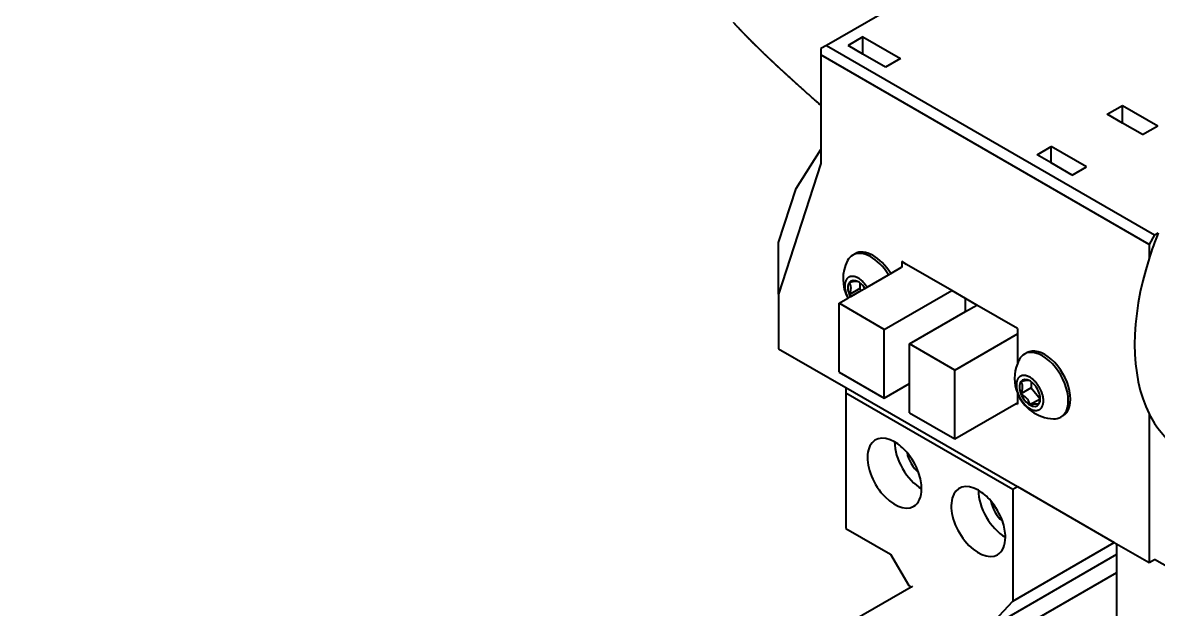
# Model space of a CAD drawing. Header units: millimetres. Extents: x 15 to 415, y 5 to 292.
# Drawn here: x 308.43 to 330.66, y 117.72 to 129.2 of the extents above; entities that cross this region are included whole.
import ezdxf

# ---------------------------------------------------------------- set-up
doc = ezdxf.new("R2010")
doc.units = ezdxf.units.MM
doc.layers.add('Geometries', color=7, linetype='Continuous')

msp = doc.modelspace()

# ---------------------------------------------------------------- linework, layer by layer
at = {"layer": 'Geometries', "linetype": 'Continuous', "lineweight": 40}
for p, q in [((325.7772, 129.6852), (324.1623, 128.7528)), ((324.1623, 128.7528), (324.0562, 128.6916)), ((324.1623, 128.7528), (330.5856, 125.0443)), ((324.8795, 128.922), (324.5865, 128.7528)), ((324.8795, 128.5837), (324.5865, 128.7528)), ((324.8795, 128.5837), (324.8795, 128.922)), ((324.8795, 128.922), (325.6107, 128.4999)), ((324.0562, 128.6916), (324.0562, 128.5691)), ((330.4795, 124.8606), (324.0562, 128.5691)), ((324.0562, 128.5691), (324.0562, 127.5802)), ((325.3177, 128.3307), (324.8795, 128.5837)), ((325.6107, 128.4999), (325.3177, 128.3307)), ((324.0562, 127.5802), (324.0562, 126.7157)), ((329.6588, 127.4078), (329.9594, 127.5813)), ((329.9594, 127.2343), (329.6588, 127.4078)), ((329.9594, 127.5813), (330.6488, 127.1833)), ((329.9594, 127.2343), (329.9594, 127.5813)), ((330.3483, 127.0098), (329.9594, 127.2343)), ((330.3483, 127.0098), (330.6488, 127.1833)), ((323.5696, 125.9536), (324.0562, 126.7157)), ((324.0562, 126.7157), (324.0562, 126.4448)), ((328.2875, 126.6161), (328.5628, 126.775)), ((329.2523, 126.377), (328.5628, 126.775)), ((328.5628, 126.4571), (328.5628, 126.775)), ((328.5628, 126.4571), (328.2875, 126.6161)), ((324.0562, 126.4448), (323.2267, 123.8859)), ((328.9769, 126.218), (328.5628, 126.4571)), ((328.9769, 126.218), (329.2523, 126.377)), ((323.2267, 124.8958), (323.5696, 125.9536)), ((330.5856, 125.0443), (330.4795, 124.8606)), ((330.5856, 125.0443), (330.6601, 125.0873)), ((323.2267, 123.8859), (323.2267, 124.8958)), ((330.4795, 124.8606), (330.4795, 124.5847)), ((324.7233, 124.677), (324.6796, 124.6517)), ((325.7323, 124.4686), (325.6383, 124.5229)), ((325.6383, 124.5229), (325.6383, 124.4092)), ((325.378, 124.2641), (325.4218, 124.2893)), ((325.4218, 124.2893), (325.6339, 124.4118)), ((326.6162, 123.9583), (325.7323, 124.4686)), ((324.8153, 124.1093), (324.8153, 123.9936)), ((324.9611, 124.0233), (325.378, 124.2641)), ((323.2267, 123.8859), (323.2267, 122.8174)), ((324.5871, 123.8074), (324.6304, 123.8324)), ((324.8153, 123.9936), (324.6111, 123.8757)), ((324.6304, 123.8324), (324.6558, 123.8471)), ((324.6558, 123.8471), (324.8452, 123.9564)), ((324.8153, 123.9936), (324.8452, 123.9564)), ((324.8452, 123.9564), (324.9178, 123.9983)), ((324.9178, 123.9983), (324.9611, 124.0233)), ((325.2965, 123.1964), (326.6162, 123.9583)), ((326.8875, 123.8017), (326.6162, 123.9583)), ((324.4126, 123.7067), (324.5818, 123.8044)), ((325.2965, 123.1964), (324.4126, 123.7067)), ((324.4126, 122.3595), (324.4126, 123.7067)), ((324.5818, 123.8044), (324.5871, 123.8074)), ((326.8875, 123.5434), (326.8875, 123.8017)), ((327.1112, 123.6725), (326.8875, 123.8017)), ((326.8875, 123.5434), (327.1112, 123.6725)), ((327.9011, 123.2165), (327.1112, 123.6725)), ((325.7915, 122.9106), (326.8875, 123.5434)), ((325.2965, 121.8491), (325.2965, 123.1964)), ((327.9011, 123.2165), (327.9011, 123.108)), ((326.6753, 122.4003), (327.9011, 123.108)), ((327.9011, 123.108), (327.9011, 122.5236)), ((323.2267, 122.8174), (324.546, 122.0557)), ((326.6753, 122.4003), (325.7915, 122.9106)), ((325.7915, 122.1349), (325.7915, 122.9106)), ((328.0821, 122.7378), (328.0383, 122.7125)), ((324.4126, 122.3595), (325.2965, 121.8491)), ((326.6753, 121.0531), (326.6753, 122.4003)), ((324.546, 122.0557), (324.546, 121.9522)), ((324.546, 122.0557), (327.9023, 120.118)), ((325.2965, 121.8491), (325.7915, 122.1349)), ((325.7915, 121.5634), (325.7915, 122.1349)), ((328.174, 122.0544), (327.9699, 121.9365)), ((328.174, 122.1701), (328.174, 122.0544)), ((328.174, 122.0544), (328.349, 121.8367)), ((324.546, 121.9522), (324.546, 119.2986)), ((324.546, 121.9522), (327.8126, 120.0662)), ((327.9011, 121.9516), (327.9011, 121.7607)), ((328.3486, 121.8332), (328.1466, 121.7166)), ((328.3487, 121.8332), (328.3491, 121.8368)), ((326.6753, 121.0531), (327.8755, 121.746)), ((327.8755, 121.746), (327.9011, 121.7607)), ((327.8755, 121.746), (327.9011, 121.7312)), ((327.9011, 121.7607), (327.9011, 121.7312)), ((325.7915, 121.5634), (326.6753, 121.0531)), ((328.7508, 121.4784), (328.7946, 121.5037)), ((330.4795, 121.5435), (330.4795, 118.63)), ((327.8126, 120.0662), (327.9023, 120.118)), ((327.8126, 120.0662), (327.8126, 117.8789)), ((327.9023, 120.118), (329.7965, 119.0243)), ((324.546, 119.2986), (325.42, 118.7939)), ((327.8126, 117.8789), (329.7965, 119.0243)), ((329.7965, 119.0243), (329.8409, 118.9987)), ((329.8409, 118.9987), (329.8409, 118.7878)), ((329.8409, 118.9987), (330.4795, 118.63)), ((325.42, 118.7939), (325.7736, 118.1816)), ((329.8409, 118.7878), (327.2822, 117.3105)), ((329.8409, 118.7878), (329.8409, 118.4323)), ((330.4795, 118.63), (330.5885, 118.6929)), ((333.947, 116.7539), (330.5885, 118.6929)), ((329.8409, 118.4323), (311.1323, 107.6309)), ((329.8409, 118.4323), (329.8409, 117.2076)), ((325.8223, 118.1534), (308.4301, 108.112)), ((325.7736, 118.1816), (325.8223, 118.1534)), ((325.8482, 118.1684), (325.8223, 118.1534)), ((327.2822, 117.3105), (327.8126, 117.8789))]:
    msp.add_line(p, q, dxfattribs=at)
at = {"layer": 'Geometries', "linetype": 'Continuous', "lineweight": 40, "flags": 128}
for points in [[(322.3432, 129.2021), (322.3472, 129.1977), (322.351, 129.1935), (322.3547, 129.1895), (322.3583, 129.1857), (322.3616, 129.1821), (322.3649, 129.1786), (322.3681, 129.1751), (322.371, 129.172), (322.3734, 129.1693), (322.3756, 129.1671), (322.3773, 129.1652), (322.3786, 129.1638), (322.3793, 129.163), (322.3803, 129.1619), (322.3817, 129.1605), (322.3833, 129.1587), (322.3854, 129.1565), (322.3878, 129.154), (322.3903, 129.1513), (322.3963, 129.1448), (322.4021, 129.1386), (322.4075, 129.1329), (322.4126, 129.1274), (322.4175, 129.1222), (322.4209, 129.1186), (322.424, 129.1153), (322.4268, 129.1124), (322.4296, 129.1094), (322.4328, 129.106), (322.4364, 129.1022), (322.4403, 129.098), (322.448, 129.0899), (322.4558, 129.0817), (322.4638, 129.0733), (322.4665, 129.0704), (322.4689, 129.0679), (322.471, 129.0657), (322.4729, 129.0638), (322.4744, 129.0622), (322.4757, 129.0608), (322.4774, 129.059), (322.4794, 129.0569), (322.4819, 129.0544), (322.4846, 129.0515), (322.4891, 129.0468), (322.4937, 129.042), (322.4985, 129.037), (322.5035, 129.0318), (322.5086, 129.0265), (322.5113, 129.0237), (322.5136, 129.0213), (322.5155, 129.0193), (322.517, 129.0178), (322.5181, 129.0166), (322.5191, 129.0157), (322.5203, 129.0144), (322.5218, 129.0128), (322.5237, 129.0109), (322.5258, 129.0086), (322.5283, 129.0061), (322.5312, 129.0032), (322.5341, 129.0001), (322.537, 128.9972), (322.5398, 128.9942), (322.5426, 128.9914), (322.5469, 128.9869), (322.5512, 128.9825), (322.5553, 128.9783), (322.5592, 128.9743), (322.5629, 128.9705), (322.5662, 128.9671), (322.5693, 128.964), (322.572, 128.9612), (322.5746, 128.9584), (322.5774, 128.9556), (322.5803, 128.9527), (322.5834, 128.9495), (322.5868, 128.946), (322.5905, 128.9422), (322.5946, 128.9381), (322.5989, 128.9337), (322.6033, 128.9292), (322.6076, 128.9249), (322.6118, 128.9206), (322.6159, 128.9165), (322.6199, 128.9124), (322.6238, 128.9085), (322.6274, 128.9048), (322.6304, 128.9018), (322.6331, 128.8991), (322.6354, 128.8967), (322.6376, 128.8945), (322.6402, 128.8919), (322.6431, 128.8889), (322.6467, 128.8853), (322.6508, 128.8812), (322.6549, 128.8771), (322.6591, 128.8729), (322.6633, 128.8687), (322.6675, 128.8645), (322.6717, 128.8602), (322.675, 128.8569), (322.6781, 128.8538), (322.6809, 128.851), (322.6834, 128.8485), (322.6857, 128.8463), (322.6876, 128.8443), (322.6895, 128.8424), (322.6925, 128.8394), (322.696, 128.8359), (322.7, 128.832), (322.7042, 128.8278), (322.7085, 128.8235), (322.7171, 128.8149), (322.7259, 128.8062), (322.7339, 128.7983), (322.7418, 128.7905), (322.7442, 128.788), (322.7467, 128.7856), (322.7491, 128.7832), (322.7515, 128.7809), (322.7536, 128.7787), (322.7555, 128.7769), (322.757, 128.7754), (322.7583, 128.7742), (322.7592, 128.7732), (322.76, 128.7725), (322.7613, 128.7712), (322.763, 128.7696), (322.7649, 128.7676), (322.7675, 128.7651), (322.7705, 128.7621), (322.774, 128.7587), (322.7778, 128.755), (322.7816, 128.7512), (322.7856, 128.7473), (322.7952, 128.7379), (322.8052, 128.7281), (322.8084, 128.7249), (322.8117, 128.7217), (322.815, 128.7185), (322.8179, 128.7157), (322.8205, 128.7132), (322.8227, 128.711), (322.8246, 128.7091), (322.8262, 128.7076), (322.8276, 128.7062), (322.8292, 128.7047), (322.8311, 128.7028), (322.8332, 128.7007), (322.8356, 128.6984), (322.8383, 128.6958), (322.8446, 128.6897), (322.8509, 128.6836), (322.8571, 128.6775), (322.8633, 128.6715), (322.8694, 128.6656), (322.8893, 128.6464), (322.8924, 128.6434), (322.8955, 128.6403), (322.8984, 128.6376), (322.9008, 128.6353), (322.9027, 128.6334), (322.9038, 128.6324), (322.9047, 128.6315), (322.9054, 128.6309), (322.9062, 128.63), (322.9073, 128.629), (322.9085, 128.6278), (322.9099, 128.6265), (322.9121, 128.6244), (322.9147, 128.6219), (322.9176, 128.6191), (322.9208, 128.616), (322.9273, 128.6098), (322.9338, 128.6035), (322.9402, 128.5974), (322.9466, 128.5913), (322.9529, 128.5852), (322.9578, 128.5805), (322.9627, 128.5758), (322.9676, 128.5712), (322.9724, 128.5666), (322.9771, 128.5621), (322.9809, 128.5585), (322.9844, 128.5552), (322.9874, 128.5522), (322.9902, 128.5497), (322.992, 128.5479), (322.9937, 128.5463), (322.9951, 128.545), (322.9964, 128.5437), (322.9983, 128.5419), (323.0006, 128.5397), (323.0034, 128.5371), (323.0064, 128.5342), (323.0094, 128.5314), (323.0124, 128.5285), (323.018, 128.5232), (323.0237, 128.5178), (323.0296, 128.5122), (323.0358, 128.5063), (323.0425, 128.5), (323.0495, 128.4934), (323.0534, 128.4897), (323.0574, 128.4859), (323.0616, 128.4819), (323.0658, 128.4779), (323.0702, 128.4738), (323.0742, 128.47), (323.0779, 128.4665), (323.0812, 128.4634), (323.0839, 128.4609), (323.0863, 128.4587), (323.0883, 128.4567), (323.0901, 128.4551), (323.0915, 128.4537), (323.0927, 128.4526), (323.0941, 128.4513), (323.096, 128.4495), (323.0983, 128.4473), (323.101, 128.4448), (323.1041, 128.4419), (323.1075, 128.4387), (323.1109, 128.4355), (323.1271, 128.4203), (323.1364, 128.4116), (323.146, 128.4026), (323.1559, 128.3934), (323.1661, 128.3838), (323.1755, 128.3751), (323.1852, 128.366), (323.1883, 128.3632), (323.1913, 128.3603), (323.1941, 128.3577), (323.1967, 128.3553), (323.199, 128.3531), (323.2014, 128.3509), (323.2035, 128.349), (323.2052, 128.3474), (323.2067, 128.346), (323.2078, 128.345), (323.2086, 128.3442), (323.2098, 128.3431), (323.2112, 128.3418), (323.213, 128.3401), (323.2152, 128.3381), (323.2177, 128.3358), (323.2205, 128.3332), (323.2236, 128.3302), (323.2269, 128.3272), (323.2301, 128.3242), (323.2334, 128.3212), (323.2435, 128.3118), (323.2537, 128.3024), (323.2639, 128.293), (323.2739, 128.2837), (323.2795, 128.2785), (323.285, 128.2735), (323.2903, 128.2685), (323.2955, 128.2637), (323.3006, 128.2591), (323.3055, 128.2545), (323.3101, 128.2503), (323.3127, 128.2479), (323.3153, 128.2455), (323.3176, 128.2433), (323.3199, 128.2413), (323.3221, 128.2392), (323.3246, 128.237), (323.3274, 128.2344), (323.3306, 128.2314), (323.3341, 128.2282), (323.3376, 128.2249), (323.3415, 128.2214), (323.3453, 128.2179), (323.3489, 128.2146), (323.3524, 128.2114), (323.3557, 128.2084), (323.3588, 128.2055), (323.3629, 128.2017), (323.3667, 128.1983), (323.3702, 128.1951), (323.3734, 128.1922), (323.3769, 128.189), (323.38, 128.1861), (323.3828, 128.1835), (323.3854, 128.1812), (323.3882, 128.1786), (323.3913, 128.1757), (323.3948, 128.1725), (323.3986, 128.169), (323.4028, 128.1652), (323.4073, 128.1611), (323.4121, 128.1567), (323.4171, 128.1521), (323.4253, 128.1447), (323.434, 128.1368), (323.443, 128.1285), (323.4472, 128.1247), (323.4515, 128.1208), (323.4557, 128.117), (323.4595, 128.1135), (323.4629, 128.1104), (323.466, 128.1076), (323.4688, 128.105), (323.4714, 128.1027), (323.474, 128.1003), (323.4768, 128.0978), (323.4799, 128.095), (323.4832, 128.092), (323.4878, 128.0878), (323.4927, 128.0833), (323.4977, 128.0788), (323.5026, 128.0743), (323.5076, 128.0698), (323.5125, 128.0654), (323.5174, 128.061), (323.5241, 128.0548), (323.5307, 128.0489), (323.5371, 128.0431), (323.5431, 128.0377), (323.5489, 128.0324), (323.5544, 128.0275), (323.5601, 128.0223), (323.5661, 128.0169), (323.5724, 128.0112), (323.5824, 128.0022), (323.5925, 127.9931), (323.6024, 127.9841), (323.6122, 127.9753), (323.6218, 127.9666), (323.6313, 127.9581), (323.6458, 127.9451), (323.66, 127.9323), (323.674, 127.9198), (323.6874, 127.9077), (323.701, 127.8955), (323.715, 127.883), (323.7293, 127.8702), (323.7358, 127.8644), (323.7424, 127.8585), (323.7491, 127.8525), (323.7559, 127.8465), (323.7627, 127.8403), (323.7695, 127.8343), (323.7759, 127.8286), (323.7821, 127.823), (323.7881, 127.8177), (323.7937, 127.8127), (323.7993, 127.8077), (323.8049, 127.8027), (323.8106, 127.7976), (323.8164, 127.7925), (323.8228, 127.7868), (323.8295, 127.7809), (323.8364, 127.7747), (323.8436, 127.7683), (323.8511, 127.7616), (323.8581, 127.7554), (323.8654, 127.7489), (323.8728, 127.7424), (323.8799, 127.736), (323.8869, 127.7299), (323.8956, 127.7221), (323.9039, 127.7147), (323.9119, 127.7077), (323.9221, 127.6986), (323.9321, 127.6898), (323.9419, 127.6811), (323.9517, 127.6725), (323.9584, 127.6665), (323.9652, 127.6605), (323.9722, 127.6544), (323.9794, 127.648), (323.987, 127.6413), (323.995, 127.6342), (324.0025, 127.6276), (324.0102, 127.6207), (324.0184, 127.6136), (324.0233, 127.6092), (324.0283, 127.6048), (324.0332, 127.6005), (324.0376, 127.5966), (324.0421, 127.5927), (324.0461, 127.5892), (324.0497, 127.586), (324.0528, 127.5832), (324.0556, 127.5808), (324.0562, 127.5802)], [(324.5894, 124.2091), (324.5855, 124.2062), (324.5786, 124.2004), (324.5721, 124.194), (324.5659, 124.1872), (324.5602, 124.1799), (324.5549, 124.1722), (324.5499, 124.164), (324.5454, 124.1555), (324.5413, 124.1466), (324.5373, 124.1362), (324.5337, 124.1255), (324.5307, 124.1144), (324.5281, 124.1031), (324.5261, 124.0915), (324.5246, 124.08), (324.5235, 124.0683), (324.5229, 124.0565), (324.5227, 124.0446), (324.5229, 124.0323), (324.5236, 124.0195), (324.5247, 124.0063), (324.5263, 123.9928), (324.5283, 123.9788), (324.5308, 123.9648), (324.5338, 123.9505), (324.5373, 123.9359), (324.5413, 123.9211), (324.5454, 123.9075), (324.5499, 123.8938), (324.5549, 123.8799), (324.5602, 123.866), (324.5659, 123.8521), (324.5721, 123.8382), (324.5786, 123.8243), (324.5855, 123.8105), (324.5871, 123.8074)], [(324.612, 124.2222), (324.6083, 124.2205), (324.6004, 124.2163), (324.5928, 124.2115), (324.5894, 124.2091)], [(324.6813, 124.1282), (324.6786, 124.1276), (324.6704, 124.1259), (324.6617, 124.124), (324.6526, 124.1219), (324.643, 124.1196), (324.6329, 124.1171), (324.6223, 124.1144), (324.6111, 124.1114)], [(324.6111, 124.1114), (324.6161, 124.1023), (324.6207, 124.0928), (324.625, 124.0829), (324.6287, 124.0725), (324.6314, 124.0635), (324.6337, 124.0541), (324.6356, 124.0444), (324.6371, 124.0343), (324.638, 124.0239), (324.6383, 124.0167), (324.6385, 124.0094), (324.6383, 124.0001), (324.6377, 123.9906), (324.6369, 123.9809), (324.6356, 123.9712), (324.6341, 123.961), (324.6321, 123.9507), (324.6299, 123.9403), (324.6275, 123.9299), (324.6239, 123.9164), (324.62, 123.9029), (324.6157, 123.8893), (324.6111, 123.8757)], [(324.9611, 124.0233), (324.9592, 124.0262), (324.9507, 124.0391), (324.942, 124.0517), (324.933, 124.064), (324.9238, 124.076), (324.9144, 124.0875), (324.9049, 124.0987), (324.8952, 124.1095), (324.8855, 124.1198), (324.8745, 124.1309), (324.8634, 124.1414), (324.8523, 124.1513), (324.8413, 124.1606), (324.8302, 124.1693), (324.8195, 124.1773), (324.8088, 124.1847), (324.7983, 124.1915), (324.7879, 124.1977), (324.7773, 124.2036), (324.7666, 124.209), (324.7557, 124.214), (324.7448, 124.2185), (324.7337, 124.2225), (324.7228, 124.2259), (324.712, 124.2287), (324.7011, 124.2309), (324.6903, 124.2325), (324.6805, 124.2335), (324.6709, 124.2338), (324.6614, 124.2336), (324.652, 124.2329), (324.6428, 124.2316), (324.6338, 124.2297), (324.625, 124.2272), (324.6165, 124.2241), (324.612, 124.2222)], [(324.7455, 124.136), (324.7398, 124.1359), (324.7335, 124.1356), (324.7268, 124.1351), (324.7198, 124.1344), (324.7124, 124.1335), (324.7046, 124.1323), (324.6964, 124.131), (324.6878, 124.1294), (324.6813, 124.1282)], [(324.7879, 124.1272), (324.7847, 124.1289), (324.7814, 124.1304), (324.7779, 124.1317), (324.7742, 124.1328), (324.7704, 124.1337), (324.7664, 124.1345), (324.7622, 124.1351), (324.757, 124.1356), (324.7516, 124.1359), (324.7459, 124.136), (324.7455, 124.136)], [(324.6111, 123.8757), (324.6223, 123.8691), (324.6329, 123.8625), (324.643, 123.856), (324.6526, 123.8495), (324.6559, 123.8471)], [(328.1466, 121.6461), (328.1572, 121.6403), (328.168, 121.6348), (328.1788, 121.6298), (328.1898, 121.6253), (328.2008, 121.6213), (328.2117, 121.6179), (328.2226, 121.6151), (328.2334, 121.6129), (328.2442, 121.6113), (328.254, 121.6104), (328.2637, 121.61), (328.2732, 121.6102), (328.2826, 121.611), (328.2917, 121.6123), (328.3007, 121.6142), (328.3095, 121.6167), (328.318, 121.6197), (328.3262, 121.6234), (328.3341, 121.6276), (328.3417, 121.6323), (328.349, 121.6376), (328.3559, 121.6435), (328.3624, 121.6498), (328.3686, 121.6566), (328.3743, 121.6639), (328.3797, 121.6717), (328.3846, 121.6798), (328.3891, 121.6884), (328.3932, 121.6973), (328.3973, 121.7076), (328.4008, 121.7184), (328.4039, 121.7294), (328.4064, 121.7407), (328.4084, 121.7523), (328.4099, 121.7638), (328.411, 121.7755), (328.4116, 121.7874), (328.4118, 121.7992), (328.4116, 121.8116), (328.411, 121.8243), (328.4098, 121.8375), (328.4083, 121.8511), (328.4062, 121.865), (328.4037, 121.879), (328.4007, 121.8933), (328.3972, 121.9079), (328.3932, 121.9227), (328.3891, 121.9363), (328.3846, 121.9501), (328.3797, 121.9639), (328.3743, 121.9778), (328.3686, 121.9917), (328.3624, 122.0057), (328.3559, 122.0195), (328.349, 122.0334), (328.3417, 122.047), (328.3341, 122.0606), (328.3262, 122.0739), (328.318, 122.0871), (328.3095, 122.0999), (328.3007, 122.1125), (328.2917, 122.1248), (328.2826, 122.1368), (328.2732, 122.1483), (328.2637, 122.1595), (328.254, 122.1703), (328.2442, 122.1807), (328.2332, 122.1917), (328.2222, 122.2022), (328.2111, 122.2121), (328.2, 122.2214), (328.189, 122.2301), (328.1782, 122.2381), (328.1676, 122.2455), (328.157, 122.2523), (328.1466, 122.2585), (328.1361, 122.2644), (328.1253, 122.2698), (328.1145, 122.2748), (328.1035, 122.2793), (328.0925, 122.2833), (328.0816, 122.2867), (328.0707, 122.2895), (328.0598, 122.2918), (328.049, 122.2934), (328.0393, 122.2943), (328.0296, 122.2946), (328.0201, 122.2945), (328.0107, 122.2937), (328.0015, 122.2924), (327.9926, 122.2905), (327.9838, 122.288), (327.9753, 122.2849), (327.9671, 122.2813), (327.9591, 122.2771), (327.9515, 122.2723), (327.9443, 122.267), (327.9374, 122.2612), (327.9308, 122.2548), (327.9247, 122.248), (327.919, 122.2407), (327.9136, 122.233), (327.9087, 122.2248), (327.9042, 122.2163), (327.9001, 122.2074), (327.896, 122.197), (327.8925, 122.1863), (327.8894, 122.1753), (327.8869, 122.1639), (327.8849, 122.1524), (327.8834, 122.1408), (327.8823, 122.1291), (327.8817, 122.1173), (327.8815, 122.1054), (327.8817, 122.0931), (327.8823, 122.0803), (327.8834, 122.0671), (327.885, 122.0536), (327.8871, 122.0396), (327.8896, 122.0256), (327.8926, 122.0113), (327.8961, 121.9968), (327.9001, 121.982), (327.9042, 121.9683), (327.9087, 121.9546), (327.9136, 121.9408), (327.919, 121.9269), (327.9247, 121.9129), (327.9308, 121.899), (327.9374, 121.8851), (327.9443, 121.8713), (327.9515, 121.8576), (327.9591, 121.8441), (327.9671, 121.8307), (327.9753, 121.8176), (327.9838, 121.8047), (327.9926, 121.7921), (328.0015, 121.7798), (328.0107, 121.7679), (328.0201, 121.7563), (328.0296, 121.7451), (328.0393, 121.7343), (328.049, 121.724), (328.06, 121.7129), (328.0711, 121.7024), (328.0822, 121.6925), (328.0933, 121.6832), (328.1043, 121.6745), (328.1151, 121.6666), (328.1257, 121.6592), (328.1363, 121.6524), (328.1466, 121.6461)], [(328.1466, 122.188), (328.1435, 122.1897), (328.1402, 122.1912), (328.1367, 122.1925), (328.133, 122.1936), (328.1291, 122.1945), (328.1251, 122.1953), (328.1209, 122.1959), (328.1158, 122.1964), (328.1103, 122.1967), (328.1046, 122.1968), (328.0986, 122.1967), (328.0923, 122.1964), (328.0856, 122.1959), (328.0786, 122.1952), (328.0712, 122.1943), (328.0634, 122.1932), (328.0552, 122.1918), (328.0465, 122.1903), (328.0374, 122.1885), (328.0291, 122.1867), (328.0204, 122.1848), (328.0113, 122.1827), (328.0018, 122.1804), (327.9917, 122.1779), (327.9811, 122.1752), (327.9699, 122.1722)], [(327.9699, 122.1722), (327.9749, 122.1631), (327.9795, 122.1536), (327.9837, 122.1437), (327.9875, 122.1333), (327.9902, 122.1243), (327.9925, 122.1149), (327.9944, 122.1052), (327.9958, 122.0951), (327.9968, 122.0847), (327.9971, 122.0775), (327.9972, 122.0702), (327.997, 122.0609), (327.9965, 122.0514), (327.9956, 122.0418), (327.9944, 122.032), (327.9928, 122.0218), (327.9909, 122.0115), (327.9887, 122.0011), (327.9862, 121.9907), (327.9826, 121.9772), (327.9787, 121.9637), (327.9744, 121.9501), (327.9699, 121.9365)], [(327.9699, 121.9365), (327.9811, 121.9299), (327.9917, 121.9234), (328.0018, 121.9168), (328.0113, 121.9103), (328.0204, 121.9037), (328.0291, 121.8972), (328.0374, 121.8906), (328.0465, 121.8829), (328.0552, 121.875), (328.0634, 121.8671), (328.0712, 121.859), (328.0786, 121.8508), (328.0856, 121.8424), (328.0923, 121.8338), (328.0986, 121.8249), (328.1046, 121.8158), (328.1103, 121.8064), (328.1158, 121.7967), (328.1209, 121.7867), (328.1251, 121.7777), (328.1291, 121.7685), (328.133, 121.7589), (328.1367, 121.749), (328.1402, 121.7387), (328.1435, 121.7279), (328.1466, 121.7166)], [(328.3234, 121.7324), (328.3284, 121.7473), (328.333, 121.7621), (328.3373, 121.777), (328.341, 121.7917), (328.3437, 121.8038), (328.346, 121.8159), (328.3479, 121.8278), (328.3487, 121.8332)], [(328.3491, 121.8368), (328.3494, 121.8395), (328.3503, 121.8507)], [(328.1466, 121.7166), (328.1578, 121.7196), (328.1685, 121.7223), (328.1785, 121.7248), (328.1881, 121.7271), (328.1972, 121.7292), (328.2059, 121.7311), (328.2141, 121.7328), (328.2233, 121.7346), (328.232, 121.7362), (328.2402, 121.7375), (328.248, 121.7387), (328.2554, 121.7396), (328.2624, 121.7403), (328.269, 121.7408), (328.2754, 121.7411), (328.2814, 121.7412), (328.2871, 121.7411), (328.2925, 121.7408), (328.2977, 121.7403), (328.3019, 121.7397), (328.3059, 121.7389), (328.3098, 121.738), (328.3134, 121.7369), (328.3169, 121.7356), (328.3203, 121.7341), (328.3234, 121.7324)]]:
    msp.add_lwpolyline(points, dxfattribs=at)
at = {"layer": 'Geometries', "linetype": 'Continuous', "lineweight": 40}
for centre, start, end in [((325.2819, 124.1768), 152.52099, 208.00757), ((328.6407, 122.2376), 158.86038, 201.13962), ((328.6407, 122.2376), 152.52099, 158.86038), ((328.6407, 122.2376), 201.13962, 267.47901)]:
    msp.add_arc(centre, 0.793, start, end, dxfattribs=at)
for centre, major_axis, start_param, end_param in [((333.415, 124.7589), (2.275, 3.9404), 1.8133865, 1.9344976), ((325.0358, 124.0346), (0.3563, -0.617), 1.6095006, 3.1415927), ((325.0796, 124.0599), (0.3563, -0.617), 1.6095006, 3.1415927), ((325.0358, 124.0346), (0.3563, -0.617), 3.1415927, 3.4943092), ((333.415, 124.7589), (2.275, 3.9404), 1.9344976, 2.7778914), ((324.7879, 123.8915), (0.1443, -0.25), 3.403392, 4.4505896), ((324.7879, 123.8915), (0.1443, -0.25), 2.3561945, 3.403392), ((324.7879, 123.8915), (0.1443, -0.25), 2.2215541, 2.3561945), ((324.7879, 123.8915), (0.1443, -0.25), 1.666447, 2.2215541), ((324.7879, 123.8915), (0.1443, -0.25), 4.4505896, 4.6167383), ((328.3946, 122.0955), (0.3563, -0.617), 3.1415927, 3.4943092), ((328.3946, 122.0955), (0.3563, -0.617), 0, 3.1415927), ((328.4383, 122.1207), (0.3563, -0.617), 0, 3.1415927), ((328.1466, 121.9523), (0.1443, -0.25), 3.403392, 4.4505896), ((328.1466, 121.9523), (0.1443, -0.25), 2.3561945, 3.403392), ((328.1466, 121.9523), (0.1443, -0.25), 2.2215541, 2.3561945), ((328.1466, 121.9523), (0.1443, -0.25), 1.3089969, 2.2215541), ((328.1466, 121.9523), (0.1443, -0.25), 4.4505896, 5.4977871), ((328.1466, 121.9523), (0.1443, -0.25), 0.8529405, 1.3089969), ((328.1466, 121.9523), (0.1443, -0.25), 0.2617994, 0.8529405), ((328.1466, 121.9523), (0.1443, -0.25), 5.4977871, 6.5449847), ((328.3946, 122.0955), (0.3563, -0.617), 5.9304687, 6.2831853), ((333.415, 124.7589), (2.275, 3.9404), 2.7778914, 3.0826092), ((325.4968, 120.3826), (0.375, -0.6495), 2.3561945, 6.2831853), ((325.4968, 120.3826), (0.375, -0.6495), 1.8762512, 2.3561945), ((326.0271, 120.6888), (0.375, -0.6495), 3.9269908, 5.4977871), ((325.4968, 120.3826), (0.375, -0.6495), 1.2653414, 1.8762512), ((326.0271, 120.6888), (0.2062, -0.3572), 4.1338798, 5.2908981), ((325.4968, 120.3826), (0.375, -0.6495), 0.7853982, 1.2653414), ((325.4968, 120.3826), (0.375, -0.6495), 0, 0.7853982), ((327.1375, 119.4353), (0.375, -0.6495), 2.3561945, 6.2831853), ((327.6678, 119.7415), (0.375, -0.6495), 3.9269908, 5.4977871), ((327.1375, 119.4353), (0.375, -0.6495), 1.8762508, 2.3561945), ((327.1375, 119.4353), (0.375, -0.6495), 1.2653418, 1.8762508), ((327.6678, 119.7415), (0.2062, -0.3572), 4.1338795, 5.2908985), ((327.1375, 119.4353), (0.375, -0.6495), 0.7853982, 1.2653418), ((327.1375, 119.4353), (0.375, -0.6495), 0, 0.7853982)]:
    msp.add_ellipse(centre, major_axis=major_axis, ratio=0.5773503, start_param=start_param, end_param=end_param, dxfattribs=at)

doc.saveas('drawing.dxf')
